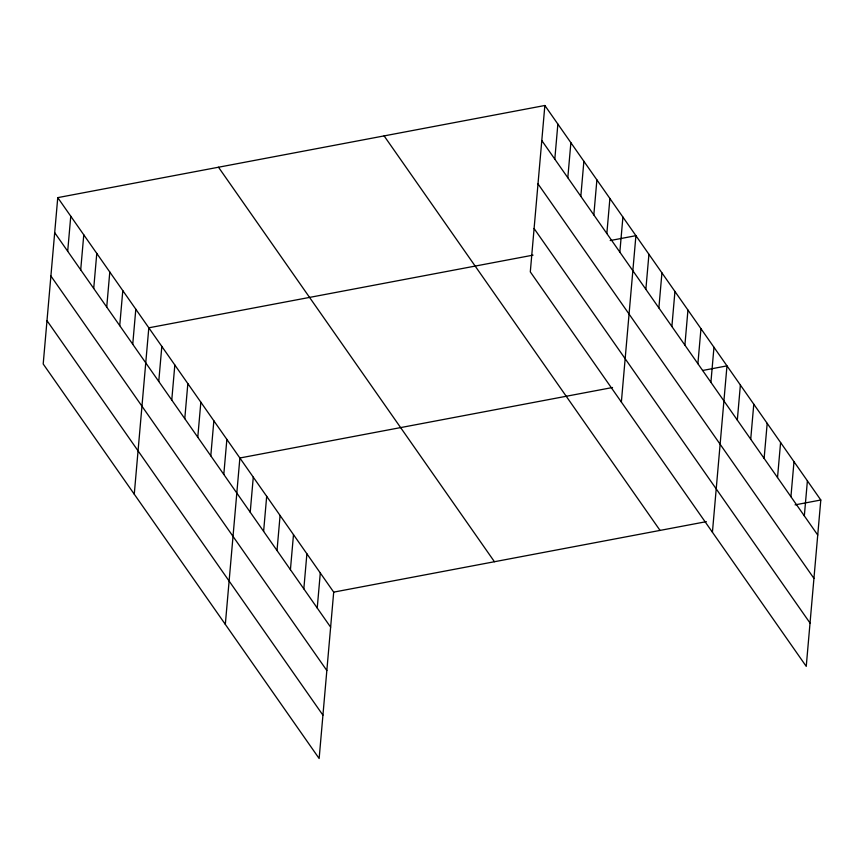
<?xml version="1.0" encoding="UTF-8"?>
<svg xmlns="http://www.w3.org/2000/svg" width="864" height="864" viewBox="0 0 864 864"><rect width="100%" height="100%" fill="white"/><g stroke="black" fill="none" stroke-linecap="round" stroke-linejoin="round"><path stroke-width="1.3" d="M57.758 197.629L43.2 363.992L319.14 758.506L333.698 592.132L57.758 197.629L544.86 105.494L820.8 500.008L806.242 666.371L530.302 271.868L544.86 105.494M67.694 251.262L70.762 216.227M80.708 269.86L83.776 234.824M93.712 288.457L96.779 253.422M106.726 307.055L109.793 272.02M119.729 325.652L122.796 290.617M132.743 344.25L135.81 309.215M134.266 494.186L148.813 327.812L533.045 255.139M158.76 381.456L161.827 346.41M171.763 400.054L174.83 365.008M184.777 418.651L187.844 383.605M197.78 437.249L200.848 402.203M210.794 455.846L213.862 420.8M223.798 474.444L226.865 439.398M225.32 624.37L239.879 457.996L612.533 387.515M250.214 512.201L253.282 477.166M263.617 531.371L266.684 496.325M277.02 550.53L280.087 515.484M290.423 569.689L293.49 534.643M303.826 588.848L306.893 553.813M317.228 608.018L320.296 572.972M554.807 159.127L557.863 124.092M567.81 177.736L570.877 142.69M580.824 196.333L583.88 161.287M593.827 214.931L596.894 179.885M606.841 233.528L609.898 198.482M619.844 252.126L622.912 217.08M621.367 402.052L635.915 235.678L610.2 240.548M645.862 289.321L648.929 254.275M658.876 307.919L661.932 272.873M671.879 326.516L674.946 291.481M684.893 345.114L687.949 310.079M697.896 363.712L700.963 328.676M710.91 382.309L713.966 347.274M712.422 532.246L726.98 365.872L702.551 370.494M737.316 420.077L740.383 385.031M750.719 439.236L753.786 404.19M764.122 458.395L767.189 423.36M777.524 477.554L780.592 442.519M790.927 496.724L793.994 461.678M804.33 515.884L807.397 480.838M333.698 592.132L706.352 521.651M795.085 504.868L820.8 500.008M541.793 140.53L817.733 535.043M538.002 183.87L813.942 578.383M534.092 228.528L810.032 623.041M384.113 135.896L660.053 530.41M218.495 167.216L494.446 561.73M54.691 232.664L330.631 627.178M50.9 276.005L326.84 670.518M46.991 320.663L322.931 715.165"/></g></svg>
